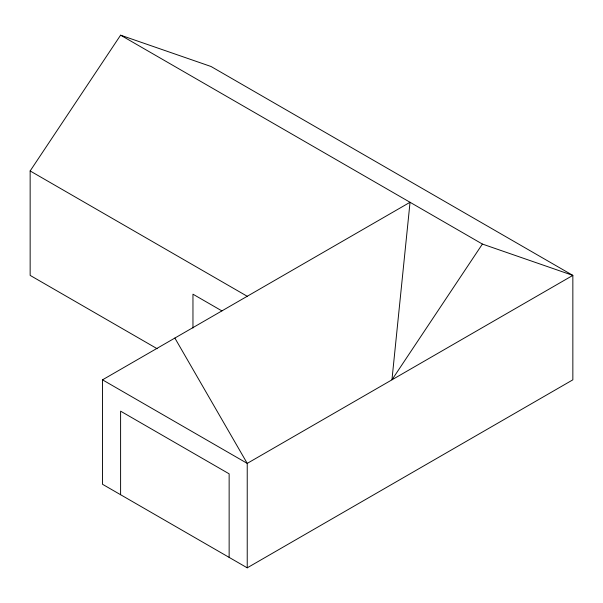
<?xml version="1.0" encoding="UTF-8"?>
<svg xmlns="http://www.w3.org/2000/svg" width="603" height="603" viewBox="0 0 603 603"><rect width="100%" height="100%" fill="white"/><g stroke="black" fill="none" stroke-linecap="round" stroke-linejoin="round"><path stroke-width="0.9" d="M157.142 348.707L30.15 275.39L30.15 170.951L120.6 35.17L211.05 66.503L572.85 275.39L572.85 379.83L247.23 567.83L102.51 484.277L102.51 379.83L410.04 202.276L391.95 379.83L482.4 244.057L572.85 275.39L247.23 463.383L102.51 379.83M120.6 35.17L482.4 244.057M30.15 170.951L247.23 296.277M221.904 310.899L192.96 294.189L192.96 328.032M174.87 338.057L247.23 463.383L247.23 567.83M229.14 557.383L229.14 473.83L120.6 411.163L120.6 494.716"/></g></svg>
